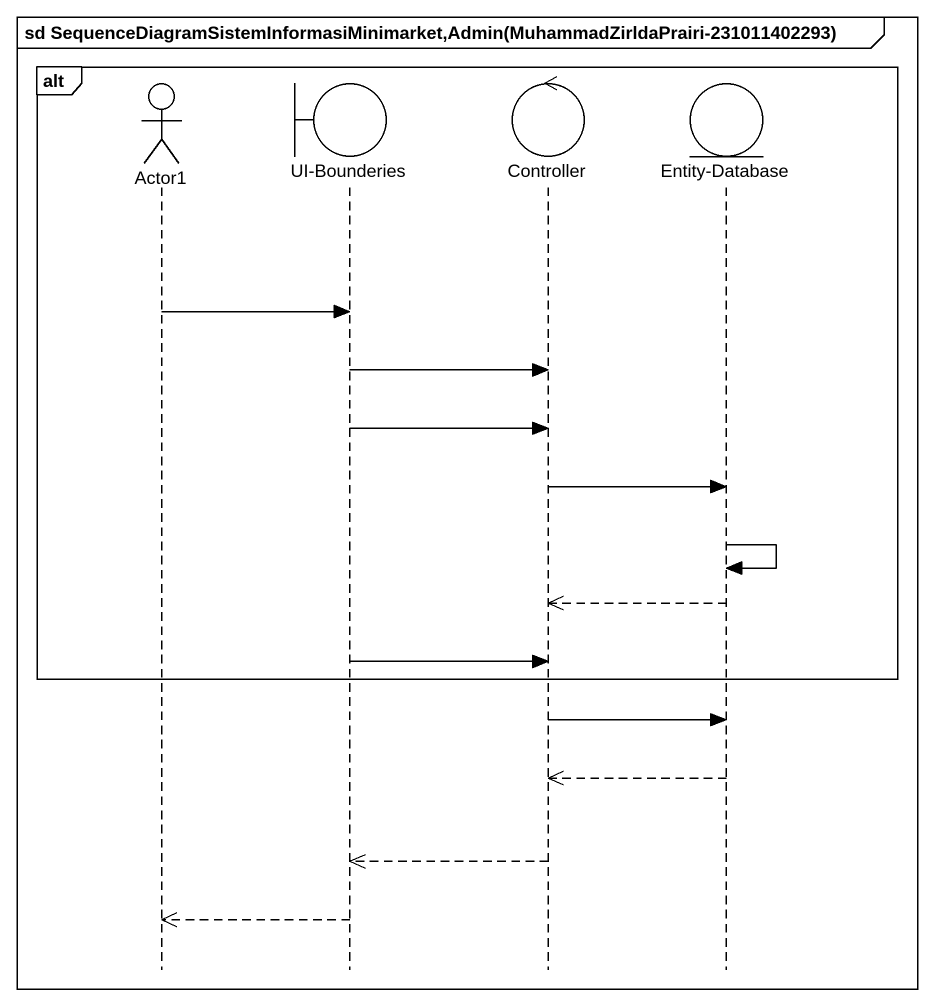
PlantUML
@startuml
mainframe sd SequenceDiagramSistemInformasiMinimarket,Admin(MuhammadZirldaPrairi-231011402293)
hide footbox
actor Actor1
boundary "UI-Bounderies" as UI_Bounderies
control Controller
entity "Entity-Database" as Entity_Database

alt
  Actor1 -> UI_Bounderies
  UI_Bounderies -> Controller
  UI_Bounderies -> Controller
  Controller -> Entity_Database
  Entity_Database -> Entity_Database
  Entity_Database -->> Controller
  UI_Bounderies -> Controller
end
Controller -> Entity_Database
Entity_Database -->> Controller
Controller -->> UI_Bounderies
UI_Bounderies -->> Actor1
@enduml
